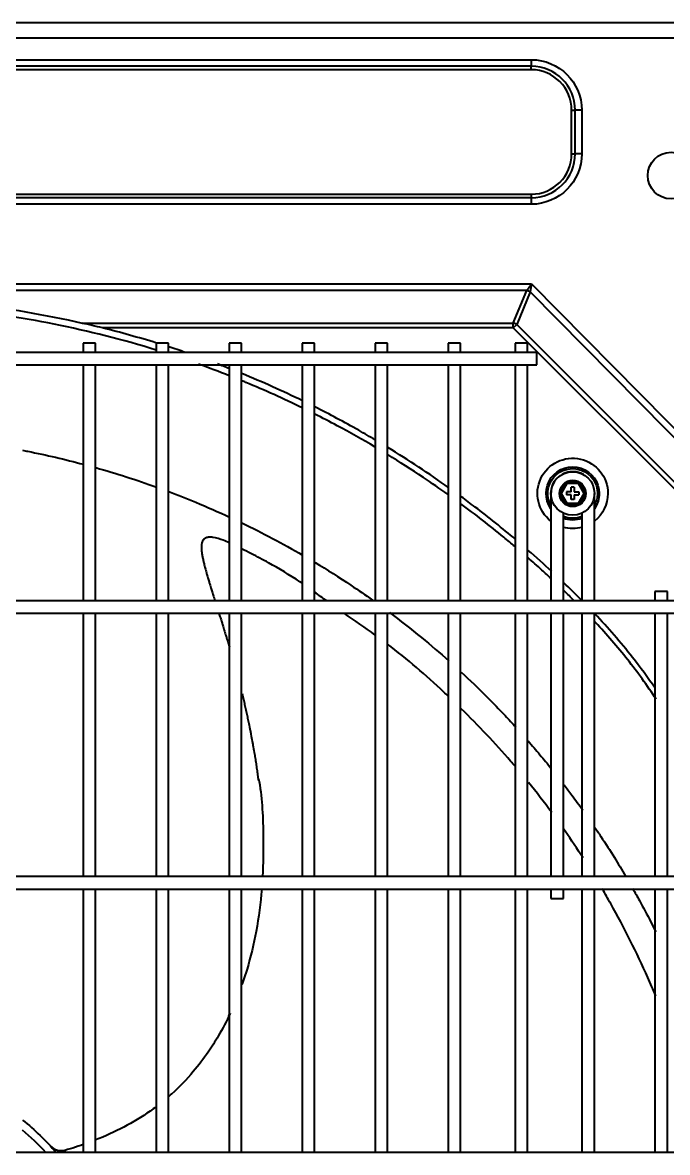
# Model space of a CAD drawing. Extents: x 58467 to 79089, y -33726 to -17391.
# Drawn here: x 72373.4 to 72394.16, y -19990.35 to -19953.97 of the extents above; entities that cross this region are included whole.
import ezdxf

# ---------------------------------------------------------------- set-up
doc = ezdxf.new("R2010")
doc.units = 0
doc.header["$LTSCALE"] = 100
doc.layers.add('+ENTE-ST-DOSEME USTU KONDDRENAJ', color=110, linetype='DOSEMEUSTUKONDENSDRENAJ_LINE', lineweight=40)
doc.linetypes.add('DOSEMEUSTUKONDENSDRENAJ_LINE', pattern='A,300,-40,["CD",Standard,S=15,R=0,X=-35,Y=-7.5],0', length=340)

# ---------------------------------------------------------------- blocks, each defined once
blk = doc.blocks.new('MAGAZA')
at = {"color": 3}
for p, q in [((54067.032, -32655.052, -3.539), (54183.034, -32655.052, -3.539)), ((54183.034, -32655.552, -3.539), (54067.032, -32655.552, -3.539)), ((54072.439, -32656.248, -3.539), (54177.584, -32656.248, -3.539)), ((54177.584, -32656.248, -3.539), (54177.584, -32656.46, -3.539)), ((54177.584, -32656.46, -3.539), (54072.439, -32656.46, -3.539)), ((54177.584, -32656.572, -3.539), (54072.439, -32656.572, -3.539)), ((54177.584, -32656.572, -3.539), (54177.584, -32656.46, -3.539)), ((54178.883, -32657.872, -3.539), (54178.995, -32657.872, -3.539)), ((54178.883, -32659.278, -3.539), (54178.883, -32657.872, -3.539)), ((54178.995, -32659.278, -3.539), (54178.995, -32657.872, -3.539)), ((54179.208, -32657.872, -3.539), (54178.995, -32657.872, -3.539)), ((54179.208, -32657.872, -3.539), (54179.208, -32659.278, -3.539)), ((54178.883, -32659.278, -3.539), (54178.995, -32659.278, -3.539)), ((54179.208, -32659.278, -3.539), (54178.995, -32659.278, -3.539)), ((54072.439, -32660.577, -3.539), (54177.584, -32660.577, -3.539)), ((54177.584, -32660.577, -3.539), (54177.584, -32660.689, -3.539)), ((54072.439, -32660.689, -3.539), (54177.584, -32660.689, -3.539)), ((54177.584, -32660.902, -3.539), (54072.439, -32660.902, -3.539)), ((54177.584, -32660.689, -3.539), (54177.584, -32660.902, -3.539)), ((54072.432, -32663.469, -3.539), (54177.59, -32663.469, -3.539)), ((54177.438, -32663.681, -3.539), (54177.59, -32663.469, -3.539)), ((54177.59, -32663.469, -3.539), (54177.548, -32663.726, -3.539)), ((54177.59, -32663.469, -3.539), (54185.571, -32671.54, -3.539)), ((54177.438, -32663.681, -3.539), (54072.585, -32663.681, -3.539)), ((54177.004, -32664.728, -3.539), (54177.438, -32663.681, -3.539)), ((54177.548, -32663.726, -3.539), (54177.114, -32664.774, -3.539)), ((54185.314, -32671.582, -3.539), (54177.548, -32663.726, -3.539)), ((54163.128, -32664.728, -3.539), (54177.004, -32664.728, -3.539)), ((54177.004, -32664.884, -3.539), (54163.777, -32664.884, -3.539)), ((54177.004, -32664.884, -3.539), (54177.004, -32664.728, -3.539)), ((54177.004, -32664.884, -3.539), (54177.114, -32664.774, -3.539)), ((54184.247, -32672.126, -3.539), (54177.004, -32664.884, -3.539)), ((54177.114, -32664.774, -3.539), (54184.357, -32672.016, -3.539)), ((54177.76, -32665.673, -3.539), (54072.305, -32665.673, -3.539)), ((54163.156, -32665.373, -3.539), (54163.156, -32665.673, -3.539)), ((54163.556, -32665.373, -3.539), (54163.156, -32665.373, -3.539)), ((54163.556, -32665.673, -3.539), (54163.556, -32665.373, -3.539)), ((54165.505, -32665.373, -3.539), (54165.505, -32665.673, -3.539)), ((54165.905, -32665.373, -3.539), (54165.505, -32665.373, -3.539)), ((54165.905, -32665.673, -3.539), (54165.905, -32665.373, -3.539)), ((54167.855, -32665.373, -3.539), (54167.855, -32665.673, -3.539)), ((54168.255, -32665.373, -3.539), (54167.855, -32665.373, -3.539)), ((54168.255, -32665.673, -3.539), (54168.255, -32665.373, -3.539)), ((54170.205, -32665.373, -3.539), (54170.205, -32665.673, -3.539)), ((54170.605, -32665.373, -3.539), (54170.205, -32665.373, -3.539)), ((54170.605, -32665.673, -3.539), (54170.605, -32665.373, -3.539)), ((54172.554, -32665.373, -3.539), (54172.554, -32665.673, -3.539)), ((54172.954, -32665.373, -3.539), (54172.554, -32665.373, -3.539)), ((54172.954, -32665.673, -3.539), (54172.954, -32665.373, -3.539)), ((54174.904, -32665.373, -3.539), (54174.904, -32665.673, -3.539)), ((54175.304, -32665.373, -3.539), (54174.904, -32665.373, -3.539)), ((54175.304, -32665.673, -3.539), (54175.304, -32665.373, -3.539)), ((54177.061, -32665.373, -3.539), (54177.061, -32665.673, -3.539)), ((54177.46, -32665.373, -3.539), (54177.061, -32665.373, -3.539)), ((54177.46, -32665.673, -3.539), (54177.46, -32665.373, -3.539)), ((54177.76, -32665.873, -3.539), (54177.76, -32665.673, -3.539)), ((54072.305, -32666.073, -3.539), (54177.76, -32666.073, -3.539)), ((54163.156, -32666.073, -3.539), (54163.156, -32673.672, -3.539)), ((54163.556, -32673.672, -3.539), (54163.556, -32666.073, -3.539)), ((54165.505, -32666.073, -3.539), (54165.505, -32673.672, -3.539)), ((54165.905, -32673.672, -3.539), (54165.905, -32666.073, -3.539)), ((54167.855, -32666.073, -3.539), (54167.855, -32673.672, -3.539)), ((54168.255, -32673.672, -3.539), (54168.255, -32666.073, -3.539)), ((54170.205, -32666.073, -3.539), (54170.205, -32673.672, -3.539)), ((54170.605, -32673.672, -3.539), (54170.605, -32666.073, -3.539)), ((54172.554, -32666.073, -3.539), (54172.554, -32673.672, -3.539)), ((54172.954, -32673.672, -3.539), (54172.954, -32666.073, -3.539)), ((54174.904, -32666.073, -3.539), (54174.904, -32673.672, -3.539)), ((54175.304, -32673.672, -3.539), (54175.304, -32666.073, -3.539)), ((54177.061, -32666.073, -3.539), (54177.061, -32673.672, -3.539)), ((54177.46, -32673.672, -3.539), (54177.46, -32666.073, -3.539)), ((54177.76, -32666.073, -3.539), (54177.76, -32665.873, -3.539)), ((54178.492, -32670.213, -3.539), (54178.705, -32669.845, -3.539)), ((54178.734, -32669.895, -3.539), (54178.55, -32670.213, -3.539)), ((54178.705, -32669.845, -3.539), (54179.13, -32669.845, -3.539)), ((54178.734, -32669.895, -3.539), (54178.705, -32669.845, -3.539)), ((54179.101, -32669.895, -3.539), (54178.734, -32669.895, -3.539)), ((54178.967, -32670.013, -3.539), (54178.867, -32670.013, -3.539)), ((54178.867, -32670.163, -3.539), (54178.867, -32670.013, -3.539)), ((54178.967, -32670.013, -3.539), (54178.967, -32670.163, -3.539)), ((54179.13, -32669.845, -3.539), (54179.101, -32669.895, -3.539)), ((54179.285, -32670.213, -3.539), (54179.101, -32669.895, -3.539)), ((54179.13, -32669.845, -3.539), (54179.342, -32670.213, -3.539)), ((54178.218, -32670.229, -3.539), (54178.218, -32671.606, -3.539)), ((54178.705, -32670.581, -3.539), (54178.492, -32670.213, -3.539)), ((54178.55, -32670.213, -3.539), (54178.492, -32670.213, -3.539)), ((54178.55, -32670.213, -3.539), (54178.734, -32670.531, -3.539)), ((54178.717, -32670.163, -3.539), (54178.717, -32670.263, -3.539)), ((54178.867, -32670.163, -3.539), (54178.717, -32670.163, -3.539)), ((54178.867, -32670.263, -3.539), (54178.717, -32670.263, -3.539)), ((54178.867, -32670.413, -3.539), (54178.867, -32670.263, -3.539)), ((54178.967, -32670.413, -3.539), (54178.867, -32670.413, -3.539)), ((54178.967, -32670.163, -3.539), (54179.117, -32670.163, -3.539)), ((54178.967, -32670.263, -3.539), (54178.967, -32670.413, -3.539)), ((54178.967, -32670.263, -3.539), (54179.117, -32670.263, -3.539)), ((54179.101, -32670.531, -3.539), (54179.285, -32670.213, -3.539)), ((54179.117, -32670.163, -3.539), (54179.117, -32670.263, -3.539)), ((54179.342, -32670.213, -3.539), (54179.13, -32670.581, -3.539)), ((54179.342, -32670.213, -3.539), (54179.285, -32670.213, -3.539)), ((54179.617, -32672.213, -3.539), (54179.617, -32670.215, -3.539)), ((54179.617, -32672.213, -3.539), (54179.617, -32670.23, -3.539)), ((54178.734, -32670.531, -3.539), (54178.705, -32670.581, -3.539)), ((54179.13, -32670.581, -3.539), (54178.705, -32670.581, -3.539)), ((54178.734, -32670.531, -3.539), (54179.101, -32670.531, -3.539)), ((54179.13, -32670.581, -3.539), (54179.101, -32670.531, -3.539)), ((54178.618, -32671.606, -3.539), (54178.618, -32670.846, -3.539)), ((54179.217, -32670.846, -3.539), (54179.217, -32672.213, -3.539)), ((54178.218, -32671.606, -3.539), (54178.218, -32671.889, -3.539)), ((54178.218, -32671.889, -3.539), (54178.218, -32672.254, -3.539)), ((54178.218, -32671.889, -3.539), (54178.218, -32671.889, -3.539)), ((54178.618, -32671.889, -3.539), (54178.618, -32671.606, -3.539)), ((54178.618, -32672.254, -3.539), (54178.618, -32671.889, -3.539)), ((54179.217, -32671.889, -3.539), (54179.217, -32672.255, -3.539)), ((54179.617, -32672.255, -3.539), (54179.617, -32671.889, -3.539)), ((54178.218, -32672.254, -3.539), (54178.218, -32672.537, -3.539)), ((54178.218, -32672.254, -3.539), (54178.218, -32672.254, -3.539)), ((54178.618, -32672.537, -3.539), (54178.618, -32672.254, -3.539)), ((54179.217, -32672.255, -3.539), (54179.217, -32672.537, -3.539)), ((54179.617, -32672.537, -3.539), (54179.617, -32672.255, -3.539)), ((54178.218, -32672.537, -3.539), (54178.218, -32673.672, -3.539)), ((54178.618, -32673.672, -3.539), (54178.618, -32672.537, -3.539)), ((54179.217, -32672.537, -3.539), (54179.217, -32673.672, -3.539)), ((54179.617, -32673.672, -3.539), (54179.617, -32672.537, -3.539)), ((54184.259, -32673.672, -3.539), (54065.897, -32673.672, -3.539)), ((54181.567, -32673.372, -3.539), (54181.567, -32673.672, -3.539)), ((54181.967, -32673.372, -3.539), (54181.567, -32673.372, -3.539)), ((54181.967, -32673.672, -3.539), (54181.967, -32673.372, -3.539)), ((54065.897, -32674.072, -3.539), (54184.259, -32674.072, -3.539)), ((54163.156, -32674.072, -3.539), (54163.156, -32682.551, -3.539)), ((54163.556, -32682.551, -3.539), (54163.556, -32674.072, -3.539)), ((54165.505, -32674.072, -3.539), (54165.505, -32682.551, -3.539)), ((54165.905, -32682.551, -3.539), (54165.905, -32674.072, -3.539)), ((54167.855, -32674.072, -3.539), (54167.855, -32682.551, -3.539)), ((54168.255, -32682.551, -3.539), (54168.255, -32674.072, -3.539)), ((54170.205, -32674.072, -3.539), (54170.205, -32682.551, -3.539)), ((54170.605, -32682.551, -3.539), (54170.605, -32674.072, -3.539)), ((54172.554, -32674.072, -3.539), (54172.554, -32682.551, -3.539)), ((54172.954, -32682.551, -3.539), (54172.954, -32674.072, -3.539)), ((54174.904, -32674.072, -3.539), (54174.904, -32682.551, -3.539)), ((54175.304, -32682.551, -3.539), (54175.304, -32674.072, -3.539)), ((54177.061, -32674.072, -3.539), (54177.061, -32682.551, -3.539)), ((54177.46, -32682.551, -3.539), (54177.46, -32674.072, -3.539)), ((54178.218, -32674.072, -3.539), (54178.218, -32682.55, -3.539)), ((54178.617, -32682.55, -3.539), (54178.618, -32674.072, -3.539)), ((54179.217, -32674.072, -3.539), (54179.217, -32682.55, -3.539)), ((54179.617, -32682.55, -3.539), (54179.617, -32674.072, -3.539)), ((54181.567, -32674.072, -3.539), (54181.567, -32682.55, -3.539)), ((54181.967, -32682.55, -3.539), (54181.967, -32674.072, -3.539)), ((54184.259, -32682.55, -3.539), (54065.897, -32682.55, -3.539)), ((54065.897, -32682.95, -3.539), (54184.259, -32682.95, -3.539)), ((54163.156, -32682.951, -3.539), (54163.156, -32691.429, -3.539)), ((54163.556, -32691.429, -3.539), (54163.556, -32682.951, -3.539)), ((54165.505, -32682.951, -3.539), (54165.505, -32691.429, -3.539)), ((54165.905, -32691.429, -3.539), (54165.905, -32682.951, -3.539)), ((54167.855, -32682.951, -3.539), (54167.855, -32691.429, -3.539)), ((54168.255, -32691.429, -3.539), (54168.255, -32682.951, -3.539)), ((54170.205, -32682.951, -3.539), (54170.205, -32691.429, -3.539)), ((54170.605, -32691.429, -3.539), (54170.605, -32682.951, -3.539)), ((54172.554, -32682.951, -3.539), (54172.554, -32691.429, -3.539)), ((54172.954, -32691.429, -3.539), (54172.954, -32682.951, -3.539)), ((54174.904, -32682.951, -3.539), (54174.904, -32691.429, -3.539)), ((54175.304, -32691.429, -3.539), (54175.304, -32682.951, -3.539)), ((54177.061, -32682.951, -3.539), (54177.061, -32691.429, -3.539)), ((54177.46, -32691.429, -3.539), (54177.46, -32682.951, -3.539)), ((54178.218, -32682.95, -3.539), (54178.218, -32683.25, -3.539)), ((54178.617, -32683.25, -3.539), (54178.617, -32682.95, -3.539)), ((54179.217, -32682.95, -3.539), (54179.217, -32691.429, -3.539)), ((54179.617, -32691.429, -3.539), (54179.617, -32682.95, -3.539)), ((54181.567, -32682.95, -3.539), (54181.567, -32691.43, -3.539)), ((54181.967, -32691.43, -3.539), (54181.967, -32682.95, -3.539)), ((54178.218, -32683.25, -3.539), (54178.617, -32683.25, -3.539)), ((54184.259, -32691.429, -3.539), (54065.897, -32691.429, -3.539)), ((54162.096, -32691.216, -3.539), (54162.114, -32691.236, -3.539))]:
    blk.add_line(p, q, dxfattribs=at)
for centre, radius in [((54182.083, -32659.977, -3.539), 0.75), ((54178.917, -32670.213, -3.539), 0.7), ((54178.917, -32670.213, -3.539), 0.425), ((54178.917, -32670.213, -3.539), 0.425)]:
    blk.add_circle(centre, radius, dxfattribs=at)
at = {"color": 3, "extrusion": (0, 0, -1)}
for centre, radius, start, end in [((-54177.584, -32657.872, 3.539), 1.624, 90, 180), ((-54177.584, -32659.278, 3.539), 1.624, 180, 270), ((-54178.917, -32670.213, 3.539), 1.133, 308.1431, 180), ((-54178.917, -32670.213, 3.539), 0.856, 324.7874, 180), ((-54178.917, -32670.213, 3.539), 0.8, 331.0199, 180), ((-54178.917, -32670.213, 3.539), 0.8, 180, 208.9576), ((-54178.917, -32670.213, 3.539), 0.856, 180, 215.1956), ((-54178.917, -32670.213, 3.539), 1.133, 180, 231.8512), ((-54178.917, -32670.213, 3.539), 0.856, 249.5025, 290.4919), ((-54178.917, -32670.213, 3.539), 0.8, 247.978, 292.0104), ((-54178.917, -32670.213, 3.539), 1.133, 254.6494, 285.3451), ((-54155.737, -32697.152, 3.539), 8.699, 128.9608, 138.8617)]:
    blk.add_arc(centre, radius, start, end, dxfattribs=at)
at = {"color": 3}
for centre, radius, start, end in [((54177.584, -32657.872, -3.539), 1.412, 0, 90), ((54177.584, -32657.872, -3.539), 1.3, 0, 90), ((54177.584, -32659.278, -3.539), 1.412, 270, 0), ((54177.584, -32659.278, -3.539), 1.3, 270, 0), ((54155.737, -32697.152, -3.539), 8.449, 42.6368, 49.6553)]:
    blk.add_arc(centre, radius, start, end, dxfattribs=at)
at = {"color": 3, "extrusion": (5.25028e-06, -5.62471e-06, 1)}
blk.add_arc((54162.46, -32690.874, -3.07), 0.5, 223.0877, 286.4725, dxfattribs=at)
at = {"color": 3}
for centre in [(54177.438, -32663.836, -3.539), (54177.004, -32664.884, -3.539)]:
    blk.add_ellipse(centre, major_axis=(-0.203, 0.084), ratio=0.678598, start_param=4.438375, end_param=4.986403, dxfattribs=at)
for points, degree in [([(54155.708, -32663.893, -3.539), (54158.247, -32663.89, -3.539), (54160.718, -32664.177, -3.539), (54163.128, -32664.728, -3.539)], 3), ([(54163.777, -32664.884, -3.539), (54163.559, -32664.829, -3.539), (54163.341, -32664.777, -3.539), (54163.128, -32664.728, -3.539)], 3), ([(54165.514, -32665.369, -3.539), (54164.941, -32665.192, -3.539), (54164.362, -32665.03, -3.539), (54163.777, -32664.884, -3.539)], 3), ([(54166.443, -32665.671, -3.539), (54166.267, -32665.61, -3.539), (54166.09, -32665.552, -3.539), (54165.912, -32665.494, -3.539)], 3), ([(54167.859, -32666.423, -3.539), (54167.532, -32666.293, -3.539), (54167.203, -32666.17, -3.539), (54166.872, -32666.051, -3.539)], 3), ([(54167.867, -32666.194, -3.539), (54167.739, -32666.144, -3.539), (54167.61, -32666.094, -3.539), (54167.482, -32666.045, -3.539)], 3), ([(54170.218, -32667.229, -3.539), (54169.576, -32666.916, -3.539), (54168.925, -32666.624, -3.539), (54168.265, -32666.354, -3.539)], 3), ([(54174.928, -32670.027, -3.539), (54174.29, -32669.573, -3.539), (54173.635, -32669.14, -3.539), (54172.968, -32668.734, -3.539)], 3), ([(54163.562, -32669.382, -3.539), (54164.221, -32669.568, -3.539), (54164.873, -32669.777, -3.539), (54165.518, -32670.008, -3.539)], 3), ([(54168.27, -32671.163, -3.539), (54168.933, -32671.483, -3.539), (54169.584, -32671.828, -3.539), (54170.22, -32672.197, -3.539)], 3), ([(54178.245, -32672.728, -3.539), (54177.995, -32672.496, -3.539), (54177.742, -32672.268, -3.539), (54177.486, -32672.045, -3.539)], 3), ([(54178.966, -32673.666, -3.539), (54178.856, -32673.557, -3.539), (54178.744, -32673.448, -3.539), (54178.632, -32673.34, -3.539)], 3), ([(54179.154, -32673.605, -3.539), (54178.983, -32673.434, -3.539), (54178.811, -32673.265, -3.539), (54178.638, -32673.099, -3.539)], 3), ([(54170.997, -32673.672, -3.539), (54170.867, -32673.578, -3.539), (54170.738, -32673.484, -3.539), (54170.608, -32673.39, -3.539)], 3), ([(54179.22, -32673.671, -3.539), (54179.198, -32673.649, -3.539), (54179.176, -32673.627, -3.539), (54179.154, -32673.605, -3.539)], 3), ([(54172.562, -32674.773, -3.539), (54172.235, -32674.537, -3.539), (54171.9, -32674.307, -3.539), (54171.565, -32674.073, -3.539)], 3), ([(54175.327, -32675.965, -3.539), (54175.606, -32676.223, -3.539), (54175.879, -32676.485, -3.539), (54176.151, -32676.757, -3.539)], 3), ([(54178.245, -32680.489, -3.539), (54178.003, -32680.161, -3.539), (54177.751, -32679.836, -3.539), (54177.491, -32679.515, -3.539)], 3), ([(54167.86, -32686.942, -3.539), (54167.85, -32686.987, -3.539), (54167.842, -32687.032, -3.539), (54167.835, -32687.078, -3.539)], 3), ([(54162.096, -32691.216, -3.539), (54162.091, -32691.211, -3.539), (54162.118, -32691.24, -3.539)], 2), ([(54163.161, -32691.177, -3.539), (54162.937, -32691.255, -3.539), (54162.71, -32691.326, -3.539), (54162.479, -32691.39, -3.539)], 3)]:
    blk.add_open_spline(points, degree=degree, dxfattribs=at)
for points, knots in [([(54165.511, -32665.598, -3.539), (54164.43, -32665.263, -3.539), (54163.333, -32664.985, -3.539), (54161.161, -32664.552, -3.539), (54160.086, -32664.391, -3.539), (54158.459, -32664.231, -3.539), (54157.915, -32664.191, -3.539), (54157.099, -32664.151, -3.539), (54156.827, -32664.141, -3.539), (54156.282, -32664.128, -3.539), (54156.006, -32664.125, -3.539), (54155.737, -32664.125, -3.539)], [0, 0, 0, 0, 0.344826, 0.344826, 0.672413, 0.672413, 0.836207, 0.836207, 0.918103, 0.918103, 1, 1, 1, 1]), ([(54170.207, -32667.456, -3.539), (54169.609, -32667.164, -3.539), (54169.002, -32666.891, -3.539), (54168.349, -32666.62, -3.539), (54168.306, -32666.603, -3.539), (54168.264, -32666.585, -3.539)], [0, 0, 0, 0, 0.9348, 0.9348, 1, 1, 1, 1]), ([(54172.568, -32668.493, -3.539), (54172.389, -32668.387, -3.539), (54172.209, -32668.283, -3.539), (54171.563, -32667.918, -3.539), (54171.093, -32667.666, -3.539), (54170.617, -32667.427, -3.539)], [0, 0, 0, 0, 0.279714, 0.279714, 1, 1, 1, 1]), ([(54172.555, -32668.719, -3.539), (54172.154, -32668.482, -3.539), (54171.748, -32668.253, -3.539), (54171.097, -32667.905, -3.539), (54170.856, -32667.779, -3.539), (54170.614, -32667.657, -3.539)], [0, 0, 0, 0, 0.633211, 0.633211, 1, 1, 1, 1]), ([(54161.208, -32668.824, -3.539), (54161.262, -32668.835, -3.539), (54161.315, -32668.845, -3.539), (54161.972, -32668.976, -3.539), (54162.57, -32669.115, -3.539), (54163.164, -32669.273, -3.539)], [0, 0, 0, 0, 0.081892, 0.081892, 1, 1, 1, 1]), ([(54174.904, -32670.247, -3.539), (54174.642, -32670.06, -3.539), (54174.377, -32669.877, -3.539), (54173.732, -32669.445, -3.539), (54173.35, -32669.201, -3.539), (54172.963, -32668.964, -3.539)], [0, 0, 0, 0, 0.415669, 0.415669, 1, 1, 1, 1]), ([(54179.311, -32669.645, -3.539), (54179.296, -32669.632, -3.539), (54179.254, -32669.6, -3.539), (54179.162, -32669.553, -3.539), (54179.013, -32669.512, -3.539), (54178.805, -32669.509, -3.539), (54178.603, -32669.575, -3.539), (54178.439, -32669.693, -3.539), (54178.323, -32669.829, -3.539), (54178.238, -32670.007, -3.539), (54178.218, -32670.14, -3.539), (54178.217, -32670.213, -3.539)], [0, 0, 0, 0, 0.042244, 0.108681, 0.210744, 0.339451, 0.513473, 0.618017, 0.733965, 0.8613, 1, 1, 1, 1]), ([(54165.916, -32670.155, -3.539), (54166.208, -32670.265, -3.539), (54166.497, -32670.38, -3.539), (54167.15, -32670.65, -3.539), (54167.511, -32670.808, -3.539), (54167.869, -32670.974, -3.539)], [0, 0, 0, 0, 0.44095, 0.44095, 1, 1, 1, 1]), ([(54177.076, -32671.693, -3.539), (54176.652, -32671.335, -3.539), (54176.218, -32670.987, -3.539), (54175.628, -32670.538, -3.539), (54175.48, -32670.427, -3.539), (54175.33, -32670.317, -3.539)], [0, 0, 0, 0, 0.749906, 0.749906, 1, 1, 1, 1]), ([(54177.061, -32671.923, -3.539), (54176.941, -32671.822, -3.539), (54176.82, -32671.721, -3.539), (54176.246, -32671.249, -3.539), (54175.784, -32670.89, -3.539), (54175.313, -32670.543, -3.539)], [0, 0, 0, 0, 0.211709, 0.211709, 1, 1, 1, 1]), ([(54166.984, -32671.782, -3.539), (54166.979, -32671.796, -3.539), (54166.973, -32671.822, -3.539), (54166.968, -32671.852, -3.539), (54166.964, -32671.898, -3.539), (54166.963, -32671.934, -3.539), (54166.963, -32671.978, -3.539), (54166.966, -32672.03, -3.539), (54166.97, -32672.075, -3.539), (54166.978, -32672.135, -3.539), (54166.986, -32672.187, -3.539), (54166.997, -32672.25, -3.539), (54167.009, -32672.31, -3.539), (54167.026, -32672.387, -3.539), (54167.044, -32672.466, -3.539), (54167.064, -32672.546, -3.539), (54167.083, -32672.619, -3.539), (54167.103, -32672.693, -3.539), (54167.128, -32672.781, -3.539), (54167.154, -32672.872, -3.539), (54167.185, -32672.978, -3.539), (54167.214, -32673.074, -3.539), (54167.244, -32673.171, -3.539), (54167.274, -32673.27, -3.539), (54167.31, -32673.385, -3.539), (54167.347, -32673.503, -3.539), (54167.379, -32673.602, -3.539), (54167.396, -32673.657, -3.539), (54167.404, -32673.682, -3.539)], [0, 0, 0, 0, 0.051203, 0.085927, 0.120651, 0.155375, 0.190098, 0.224822, 0.259546, 0.29427, 0.328994, 0.363718, 0.398442, 0.433165, 0.485251, 0.519975, 0.554699, 0.589423, 0.624147, 0.676233, 0.710956, 0.763042, 0.797766, 0.83249, 0.884576, 0.936662, 0.971386, 1, 1, 1, 1]), ([(54167.857, -32671.803, -3.539), (54167.795, -32671.774, -3.539), (54167.625, -32671.701, -3.539), (54167.402, -32671.628, -3.539), (54167.199, -32671.619, -3.539), (54167.108, -32671.643, -3.539), (54167.05, -32671.679, -3.539), (54167.006, -32671.724, -3.539), (54166.988, -32671.764, -3.539), (54166.98, -32671.794, -3.539)], [0, 0, 0, 0, 0.20564, 0.547118, 0.687895, 0.809193, 0.86101, 0.907117, 1, 1, 1, 1]), ([(54170.206, -32673.107, -3.539), (54170.182, -32673.09, -3.539), (54169.833, -32672.853, -3.539), (54169.291, -32672.53, -3.539), (54168.654, -32672.195, -3.539), (54168.364, -32672.048, -3.539), (54168.258, -32671.995, -3.539)], [0, 0, 0, 0, 0.039319, 0.566519, 0.843939, 1, 1, 1, 1]), ([(54170.622, -32672.435, -3.539), (54171.013, -32672.669, -3.539), (54171.397, -32672.914, -3.539), (54172.011, -32673.323, -3.539), (54172.243, -32673.484, -3.539), (54172.473, -32673.647, -3.539)], [0, 0, 0, 0, 0.617576, 0.617576, 1, 1, 1, 1]), ([(54178.236, -32672.966, -3.539), (54178.133, -32672.87, -3.539), (54178.029, -32672.774, -3.539), (54177.775, -32672.543, -3.539), (54177.623, -32672.409, -3.539), (54177.471, -32672.276, -3.539)], [0, 0, 0, 0, 0.410399, 0.410399, 1, 1, 1, 1]), ([(54167.527, -32674.071, -3.539), (54167.527, -32674.071, -3.539), (54167.542, -32674.118, -3.539), (54167.573, -32674.214, -3.539), (54167.614, -32674.344, -3.539), (54167.655, -32674.476, -3.539), (54167.697, -32674.61, -3.539), (54167.738, -32674.747, -3.539), (54167.78, -32674.884, -3.539), (54167.821, -32675.018, -3.539), (54167.85, -32675.117, -3.539), (54167.864, -32675.164, -3.539)], [0, 0, 0, 0, 0.000305, 0.138428, 0.276551, 0.368633, 0.506756, 0.644879, 0.736961, 0.875084, 1, 1, 1, 1]), ([(54173.017, -32674.044, -3.539), (54173.368, -32674.306, -3.539), (54173.713, -32674.576, -3.539), (54174.348, -32675.098, -3.539), (54174.64, -32675.347, -3.539), (54174.927, -32675.602, -3.539)], [0, 0, 0, 0, 0.533334, 0.533334, 1, 1, 1, 1]), ([(54181.61, -32676.841, -3.539), (54181.462, -32676.619, -3.539), (54181.31, -32676.4, -3.539), (54180.848, -32675.763, -3.539), (54180.524, -32675.354, -3.539), (54180.011, -32674.757, -3.539), (54179.835, -32674.561, -3.539), (54179.646, -32674.359, -3.539), (54179.637, -32674.349, -3.539), (54179.627, -32674.339, -3.539)], [0, 0, 0, 0, 0.252174, 0.252174, 0.74207, 0.74207, 0.987018, 0.987018, 1, 1, 1, 1]), ([(54181.571, -32676.485, -3.539), (54181.338, -32676.146, -3.539), (54181.095, -32675.814, -3.539), (54180.461, -32675.006, -3.539), (54180.059, -32674.54, -3.539), (54179.633, -32674.092, -3.539)], [0, 0, 0, 0, 0.39962, 0.39962, 1, 1, 1, 1]), ([(54174.913, -32676.743, -3.539), (54174.865, -32676.698, -3.539), (54174.245, -32676.115, -3.539), (54173.594, -32675.549, -3.539), (54172.957, -32675.066, -3.539)], [0, 0, 0, 0, 0.077831, 1, 1, 1, 1]), ([(54168.271, -32676.659, -3.539), (54168.279, -32676.691, -3.539), (54168.301, -32676.779, -3.539), (54168.336, -32676.926, -3.539), (54168.376, -32677.099, -3.539), (54168.415, -32677.272, -3.539), (54168.453, -32677.445, -3.539), (54168.494, -32677.637, -3.539), (54168.529, -32677.811, -3.539), (54168.567, -32678.004, -3.539), (54168.596, -32678.159, -3.539), (54168.631, -32678.354, -3.539), (54168.662, -32678.53, -3.539), (54168.694, -32678.727, -3.539), (54168.722, -32678.906, -3.539), (54168.749, -32679.088, -3.539), (54168.774, -32679.271, -3.539), (54168.789, -32679.392, -3.539), (54168.797, -32679.452, -3.539)], [0, 0, 0, 0, 0.034815, 0.097756, 0.160698, 0.223639, 0.28658, 0.349522, 0.433443, 0.475404, 0.559326, 0.601287, 0.685208, 0.74815, 0.811091, 0.874032, 0.936973, 1, 1, 1, 1]), ([(54176.151, -32676.757, -3.539), (54176.35, -32676.959, -3.539), (54176.667, -32677.281, -3.539), (54176.974, -32677.613, -3.539), (54177.087, -32677.737, -3.539)], [0, 0, 0, 0, 0.627651, 1, 1, 1, 1]), ([(54177.071, -32679.01, -3.539), (54177.021, -32678.951, -3.539), (54176.473, -32678.314, -3.539), (54175.889, -32677.694, -3.539), (54175.332, -32677.147, -3.539)], [0, 0, 0, 0, 0.092857, 1, 1, 1, 1]), ([(54177.483, -32678.182, -3.539), (54177.611, -32678.328, -3.539), (54177.862, -32678.622, -3.539), (54178.107, -32678.92, -3.539), (54178.227, -32679.069, -3.539)], [0, 0, 0, 0, 0.502284, 1, 1, 1, 1]), ([(54168.803, -32679.4, -3.539), (54168.809, -32679.43, -3.539), (54168.928, -32680.043, -3.539), (54168.96, -32681.101, -3.539), (54168.953, -32682.125, -3.539), (54168.931, -32682.55, -3.539)], [0, 0, 0, 0, 0.028763, 0.596266, 1, 1, 1, 1]), ([(54178.642, -32679.598, -3.539), (54178.725, -32679.706, -3.539), (54178.928, -32679.974, -3.539), (54179.126, -32680.245, -3.539), (54179.241, -32680.408, -3.539)], [0, 0, 0, 0, 0.406175, 1, 1, 1, 1]), ([(54179.625, -32680.959, -3.539), (54179.693, -32681.059, -3.539), (54179.909, -32681.382, -3.539), (54180.245, -32681.905, -3.539), (54180.503, -32682.334, -3.539), (54180.621, -32682.533, -3.539)], [0, 0, 0, 0, 0.194465, 0.627386, 1, 1, 1, 1]), ([(54179.25, -32681.941, -3.539), (54179.065, -32681.654, -3.539), (54178.856, -32681.344, -3.539), (54178.64, -32681.036, -3.539), (54178.622, -32681.011, -3.539)], [0, 0, 0, 0, 0.918999, 1, 1, 1, 1]), ([(54168.906, -32682.951, -3.539), (54168.869, -32683.406, -3.539), (54168.754, -32684.274, -3.539), (54168.511, -32685.299, -3.539), (54168.328, -32685.864, -3.539), (54168.27, -32686.029, -3.539)], [0, 0, 0, 0, 0.437836, 0.834264, 1, 1, 1, 1]), ([(54181.59, -32686.39, -3.539), (54181.508, -32686.193, -3.539), (54181.08, -32685.197, -3.539), (54180.505, -32684.045, -3.539), (54179.962, -32683.102, -3.539), (54179.87, -32682.945, -3.539)], [0, 0, 0, 0, 0.170646, 0.861893, 1, 1, 1, 1]), ([(54180.854, -32682.938, -3.539), (54180.925, -32683.063, -3.539), (54181.123, -32683.419, -3.539), (54181.369, -32683.883, -3.539), (54181.541, -32684.223, -3.539), (54181.593, -32684.329, -3.539)], [0, 0, 0, 0, 0.275017, 0.774969, 1, 1, 1, 1]), ([(54167.893, -32686.952, -3.539), (54167.776, -32687.201, -3.539), (54167.553, -32687.626, -3.539), (54167.155, -32688.254, -3.539), (54166.669, -32688.892, -3.539), (54166.223, -32689.354, -3.539), (54165.941, -32689.604, -3.539), (54165.91, -32689.631, -3.539)], [0, 0, 0, 0, 0.248237, 0.430741, 0.666692, 0.9639, 1, 1, 1, 1]), ([(54165.513, -32689.954, -3.539), (54165.446, -32690.004, -3.539), (54165.113, -32690.246, -3.539), (54164.476, -32690.634, -3.539), (54163.868, -32690.907, -3.539), (54163.557, -32691.029, -3.539)], [0, 0, 0, 0, 0.112654, 0.555033, 1, 1, 1, 1])]:
    blk.add_open_spline(points, degree=3, knots=knots, dxfattribs=at)

msp = doc.modelspace()

# ---------------------------------------------------------------- block references
at = {"layer": '+ENTE-ST-DOSEME USTU KONDDRENAJ', "color": 3, "linetype": 'Continuous'}
msp.add_blockref('MAGAZA', (18212.194, 12701.082), dxfattribs=at)

doc.saveas('drawing.dxf')
